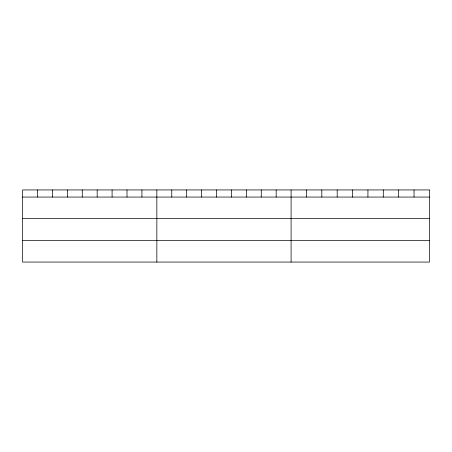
<?xml version="1.0" encoding="UTF-8"?>
<svg xmlns="http://www.w3.org/2000/svg" width="452" height="452" viewBox="0 0 452 452"><rect width="100%" height="100%" fill="white"/><g stroke="black" fill="none" stroke-linecap="round" stroke-linejoin="round"><path stroke-width="0.68" d="M22.6 197.061L429.4 197.061M22.6 218.508L429.4 218.508M22.6 240.611L429.4 240.611M414.032 189.936L414.032 197.061M398.664 189.936L398.664 197.061M383.296 189.936L383.296 197.061M367.928 189.936L367.928 197.061M352.56 189.936L352.56 197.061M337.192 189.936L337.192 197.061M321.824 189.936L321.824 197.061M306.456 189.936L306.456 197.061M291.088 189.936L291.088 262.064M276.172 189.936L276.172 197.061M261.256 189.936L261.256 197.061M246.34 189.936L246.34 197.061M231.424 189.936L231.424 197.061M216.508 189.936L216.508 197.061M201.592 189.936L201.592 197.061M186.676 189.936L186.676 197.061M171.76 189.936L171.76 197.061M156.844 189.936L156.844 262.064M141.928 189.936L141.928 197.061M127.012 189.936L127.012 197.061M112.096 189.936L112.096 197.061M97.18 189.936L97.18 197.061M82.264 189.936L82.264 197.061M67.348 189.936L67.348 197.061M52.432 189.936L52.432 197.061M37.516 189.936L37.516 197.061M429.4 189.936L22.6 189.936L22.6 262.064L429.4 262.064L429.4 189.936"/></g></svg>
